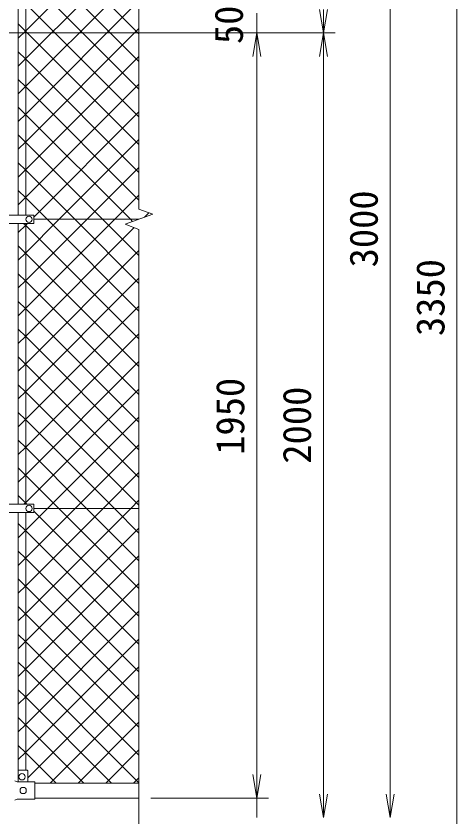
# Model space of a CAD drawing. Units: millimetres, scale not verified. Extents: x -6299 to 6301, y -4455 to 4455.
# Drawn here: x -2411 to -1288, y -1104 to 937 of the extents above; entities that cross this region are included whole.
import ezdxf
from ezdxf.enums import TextEntityAlignment as Align

# ---------------------------------------------------------------- set-up
doc = ezdxf.new("R2010")
doc.units = ezdxf.units.MM
doc.header["$LTSCALE"] = 30
for name, color, linetype, lineweight in [('0-4_D-STR1', 1, 'Continuous', 18), ('0-5_D-STR3', 3, 'Continuous', 13), ('0-9_D-STR-DIM', 7, 'Continuous', 9), ('0-A_0', 7, 'Continuous', 9), ('0-B_D-STR2', 7, 'Continuous', 9)]:
    doc.layers.add(name, color=color, linetype=linetype, lineweight=lineweight)
doc.styles.add('ＭＳ ゴシック', font='')
doc.styles.get('ＭＳ ゴシック').set_extended_font_data('MS Gothic')

# ---------------------------------------------------------------- blocks, each defined once
blk = doc.blocks.new('_Open')
at = {"layer": '0-A_0'}
blk.add_line((-30, 5), (0, 0), dxfattribs=at)
blk.add_lwpolyline([(-30, -5), (0, 0), (-30, 0)], dxfattribs=at)

msp = doc.modelspace()

# ---------------------------------------------------------------- linework, layer by layer
at = {"layer": '0-4_D-STR1'}
for p, q in [((-2362.69, -1018.16), (-2097.69, -1018.16)), ((-2362.69, -1056.16), (-2097.69, -1056.16))]:
    msp.add_line(p, q, dxfattribs=at)
at = {"layer": '0-5_D-STR3'}
for p, q in [((-2405.19, 1145.54), (-2405.19, 429.34)), ((-2386.19, 1145.54), (-2386.19, 429.34)), ((-2480.49, 429.34), (-2365.69, 429.34)), ((-2365.69, 429.34), (-2365.69, 408.34)), ((-2480.49, 408.34), (-2365.69, 408.34)), ((-2405.19, 408.34), (-2405.19, -307.66)), ((-2386.19, 408.34), (-2386.19, -307.66)), ((-2097.69, 418.84), (-2365.69, 418.84)), ((-2480.49, -307.66), (-2365.69, -307.66)), ((-2365.69, -307.66), (-2365.69, -328.66)), ((-2097.69, -318.16), (-2365.69, -318.16)), ((-2480.49, -328.66), (-2365.69, -328.66)), ((-2405.19, -985.74), (-2405.19, -328.66)), ((-2386.19, -985.06), (-2386.19, -328.66)), ((-2405.69, -987.06), (-2405.69, -1015.06)), ((-2403.69, -985.06), (-2382.69, -985.06)), ((-2380.69, -987.06), (-2380.69, -1015.06)), ((-2407.89, -1015.06), (-2413.89, -1012.06)), ((-2407.89, -1015.06), (-2362.69, -1015.06)), ((-2362.69, -1059.06), (-2362.69, -1015.06)), ((-2407.89, -1059.06), (-2413.89, -1062.06)), ((-2407.89, -1059.06), (-2362.69, -1059.06))]:
    msp.add_line(p, q, dxfattribs=at)
for centre in [(-2377.69, 418.84), (-2377.69, -318.16), (-2395.69, -1002.06), (-2392.69, -1037.06)]:
    msp.add_circle(centre, 8, dxfattribs=at)
for centre, start, end in [((-2403.69, -987.06), 90, 180), ((-2382.69, -987.06), 0, 90)]:
    msp.add_arc(centre, 2, start, end, dxfattribs=at)
at = {"layer": '0-9_D-STR-DIM'}
for p, q in [((-2097.69, 444.49), (-2097.69, 1956.84)), ((-1457.69, -1046.16), (-1457.69, 1833.84)), ((-1287.69, -1396.16), (-1287.69, 1833.84)), ((-1797.69, 943.84), (-1797.69, 893.84)), ((-2572.84, 893.84), (-1767.69, 893.84)), ((-2572.84, 893.84), (-1767.69, 893.84)), ((-2572.84, 893.84), (-1597.69, 893.84)), ((-2572.84, 893.84), (-1597.69, 893.84)), ((-1797.69, -996.16), (-1797.69, 833.84)), ((-1797.69, 833.84), (-1797.69, 773.84)), ((-1627.69, 833.84), (-1627.69, -1046.16)), ((-2132.93, 406.01), (-2062.45, 431.66)), ((-2062.45, 431.66), (-2097.69, 444.49)), ((-2097.69, 393.19), (-2132.93, 406.01)), ((-2097.69, -1199.16), (-2097.69, 393.19)), ((-1797.69, -996.16), (-1797.69, -936.16)), ((-2067.69, -1056.16), (-1767.69, -1056.16)), ((-2067.69, -1056.16), (-1767.69, -1056.16)), ((-1797.69, -1106.16), (-1797.69, -1056.16))]:
    msp.add_line(p, q, dxfattribs=at)
at = {"layer": '0-B_D-STR2'}
for p, q in [((-2386.19, 899.08), (-2129.43, 1155.84)), ((-2386.19, 828.37), (-2097.69, 1116.87)), ((-2097.69, 821.16), (-2386.19, 1109.66)), ((-2386.19, 757.66), (-2097.69, 1046.16)), ((-2097.69, 750.45), (-2386.19, 1038.95)), ((-2386.19, 686.95), (-2097.69, 975.45)), ((-2097.69, 679.73), (-2386.19, 968.23)), ((-2386.19, 897.52), (-2405.19, 916.52)), ((-2405.19, 880.08), (-2386.19, 899.08)), ((-2386.19, 616.23), (-2097.69, 904.73)), ((-2097.69, 609.02), (-2386.19, 897.52)), ((-2386.19, 826.81), (-2405.19, 845.81)), ((-2405.19, 809.37), (-2386.19, 828.37)), ((-2386.19, 545.52), (-2097.69, 834.02)), ((-2097.69, 538.31), (-2386.19, 826.81)), ((-2386.19, 756.1), (-2405.19, 775.1)), ((-2405.19, 738.66), (-2386.19, 757.66)), ((-2386.19, 474.81), (-2097.69, 763.31)), ((-2097.69, 467.6), (-2386.19, 756.1)), ((-2405.19, 667.95), (-2386.19, 686.95)), ((-2365.69, 424.6), (-2097.69, 692.6)), ((-2386.19, 614.68), (-2405.19, 633.68)), ((-2405.19, 597.23), (-2386.19, 616.23)), ((-2190.35, 418.84), (-2386.19, 614.68)), ((-2300.74, 418.84), (-2097.69, 621.89)), ((-2386.19, 543.97), (-2405.19, 562.97)), ((-2230.03, 418.84), (-2097.69, 551.18)), ((-2405.19, 526.52), (-2386.19, 545.52)), ((-2261.06, 418.84), (-2386.19, 543.97)), ((-2386.19, 473.26), (-2405.19, 492.26)), ((-2405.19, 455.81), (-2386.19, 474.81)), ((-2331.77, 418.84), (-2386.19, 473.26)), ((-2159.32, 418.84), (-2097.69, 480.47)), ((-2083.42, 424.03), (-2072.23, 435.22)), ((-2386.19, 333.39), (-2300.74, 418.84)), ((-2386.19, 262.68), (-2230.03, 418.84)), ((-2386.19, 191.97), (-2159.32, 418.84)), ((-2097.69, 184.76), (-2331.77, 418.84)), ((-2097.69, 255.47), (-2261.06, 418.84)), ((-2097.69, 326.18), (-2190.35, 418.84)), ((-2386.19, 331.84), (-2405.19, 350.84)), ((-2405.19, 314.39), (-2386.19, 333.39)), ((-2386.19, 50.55), (-2097.69, 339.05)), ((-2097.69, 43.34), (-2386.19, 331.84)), ((-2386.19, 261.13), (-2405.19, 280.13)), ((-2386.19, -20.16), (-2097.69, 268.34)), ((-2405.19, 243.68), (-2386.19, 262.68)), ((-2097.69, -27.37), (-2386.19, 261.13)), ((-2386.19, 190.42), (-2405.19, 209.42)), ((-2405.19, 172.97), (-2386.19, 191.97)), ((-2386.19, -90.87), (-2097.69, 197.63)), ((-2097.69, -98.08), (-2386.19, 190.42)), ((-2386.19, 119.71), (-2405.19, 138.71)), ((-2386.19, -161.58), (-2097.69, 126.92)), ((-2097.69, -168.79), (-2386.19, 119.71)), ((-2386.19, 49), (-2405.19, 68)), ((-2405.19, 31.55), (-2386.19, 50.55)), ((-2386.19, -232.29), (-2097.69, 56.21)), ((-2097.69, -239.5), (-2386.19, 49)), ((-2386.19, -21.71), (-2405.19, -2.71)), ((-2405.19, -39.16), (-2386.19, -20.16)), ((-2097.69, -310.21), (-2386.19, -21.71)), ((-2386.19, -92.43), (-2405.19, -73.43)), ((-2405.19, -109.87), (-2386.19, -90.87)), ((-2160.45, -318.16), (-2386.19, -92.43)), ((-2330.64, -318.16), (-2097.69, -85.21)), ((-2386.19, -163.14), (-2405.19, -144.14)), ((-2405.19, -180.58), (-2386.19, -161.58)), ((-2231.16, -318.16), (-2386.19, -163.14)), ((-2259.93, -318.16), (-2097.69, -155.93)), ((-2386.19, -233.85), (-2405.19, -214.85)), ((-2405.19, -251.29), (-2386.19, -232.29)), ((-2301.87, -318.16), (-2386.19, -233.85)), ((-2189.21, -318.16), (-2097.69, -226.64)), ((-2118.5, -318.16), (-2097.69, -297.35)), ((-2386.19, -373.71), (-2330.64, -318.16)), ((-2386.19, -444.43), (-2259.93, -318.16)), ((-2386.19, -515.14), (-2189.21, -318.16)), ((-2386.19, -585.85), (-2118.5, -318.16)), ((-2097.69, -593.06), (-2365.69, -325.06)), ((-2097.69, -522.35), (-2301.87, -318.16)), ((-2097.69, -451.64), (-2231.16, -318.16)), ((-2097.69, -380.93), (-2160.45, -318.16)), ((-2386.19, -375.27), (-2405.19, -356.27)), ((-2405.19, -392.71), (-2386.19, -373.71)), ((-2386.19, -656.56), (-2097.69, -368.06)), ((-2097.69, -663.77), (-2386.19, -375.27)), ((-2386.19, -445.98), (-2405.19, -426.98)), ((-2405.19, -463.43), (-2386.19, -444.43)), ((-2386.19, -727.27), (-2097.69, -438.77)), ((-2097.69, -734.48), (-2386.19, -445.98)), ((-2386.19, -516.69), (-2405.19, -497.69)), ((-2386.19, -797.98), (-2097.69, -509.48)), ((-2405.19, -534.14), (-2386.19, -515.14)), ((-2097.69, -805.19), (-2386.19, -516.69)), ((-2386.19, -587.4), (-2405.19, -568.4)), ((-2405.19, -604.85), (-2386.19, -585.85)), ((-2386.19, -868.69), (-2097.69, -580.19)), ((-2097.69, -875.9), (-2386.19, -587.4)), ((-2386.19, -658.11), (-2405.19, -639.11)), ((-2386.19, -939.4), (-2097.69, -650.9)), ((-2405.19, -675.56), (-2386.19, -656.56)), ((-2097.69, -946.61), (-2386.19, -658.11)), ((-2386.19, -728.82), (-2405.19, -709.82)), ((-2405.19, -746.27), (-2386.19, -727.27)), ((-2097.69, -1017.32), (-2386.19, -728.82)), ((-2380.69, -1004.61), (-2097.69, -721.61)), ((-2386.19, -799.53), (-2405.19, -780.53)), ((-2323.53, -1018.16), (-2097.69, -792.32)), ((-2405.19, -816.98), (-2386.19, -797.98)), ((-2167.56, -1018.16), (-2386.19, -799.53)), ((-2386.19, -870.24), (-2405.19, -851.24)), ((-2405.19, -887.69), (-2386.19, -868.69)), ((-2238.27, -1018.16), (-2386.19, -870.24)), ((-2252.82, -1018.16), (-2097.69, -863.03)), ((-2386.19, -940.95), (-2405.19, -921.95)), ((-2182.11, -1018.16), (-2097.69, -933.74)), ((-2405.19, -958.4), (-2386.19, -939.4)), ((-2308.98, -1018.16), (-2386.19, -940.95)), ((-2111.4, -1018.16), (-2097.69, -1004.45))]:
    msp.add_line(p, q, dxfattribs=at)
for points in [[(-2097.69, 891.87), (-2361.66, 1155.84), (-2365.19, 1159.37)], [(-2113.78, 412.98), (-2119.64, 418.84), (-2386.19, 685.39), (-2405.19, 704.39)], [(-2405.19, 385.1), (-2386.19, 404.1), (-2381.95, 408.34)], [(-2097.69, 114.05), (-2386.19, 402.55), (-2391.98, 408.34)], [(-2405.19, 102.26), (-2386.19, 121.26), (-2109.84, 397.61)], [(-2390.85, -307.66), (-2386.19, -303), (-2097.69, -14.5)], [(-2383.09, -307.66), (-2386.19, -304.56), (-2405.19, -285.56)]]:
    msp.add_lwpolyline(points, dxfattribs=at)

# ---------------------------------------------------------------- block references
at = {"layer": '0-9_D-STR-DIM', "xscale": 2, "yscale": 2}
for p, rotation in [((-1627.69, 893.84), 270), ((-1797.69, 893.84), 90), ((-1797.69, 893.84), 90), ((-1627.69, 893.84), 90), ((-1797.69, -1056.16), 270), ((-1797.69, -1056.16), 270), ((-1627.69, -1106.16), 270), ((-1457.69, -1106.16), 270)]:
    msp.add_blockref('_Open', p, dxfattribs=dict(at, rotation=rotation))

# ---------------------------------------------------------------- texts
at = {"layer": '0-9_D-STR-DIM', "style": 'ＭＳ ゴシック'}
for s, p in [('50', (-1811.35, 865.29)), ('3000', (-1467.81, 296.15)), ('3350', (-1297.81, 121.15)), ('1950', (-1807.81, -181.51)), ('2000', (-1637.81, -204.04))]:
    msp.add_text(s, height=72.14, rotation=90, dxfattribs=at).set_placement(p, align=Align.BOTTOM_LEFT)

doc.saveas('drawing.dxf')
